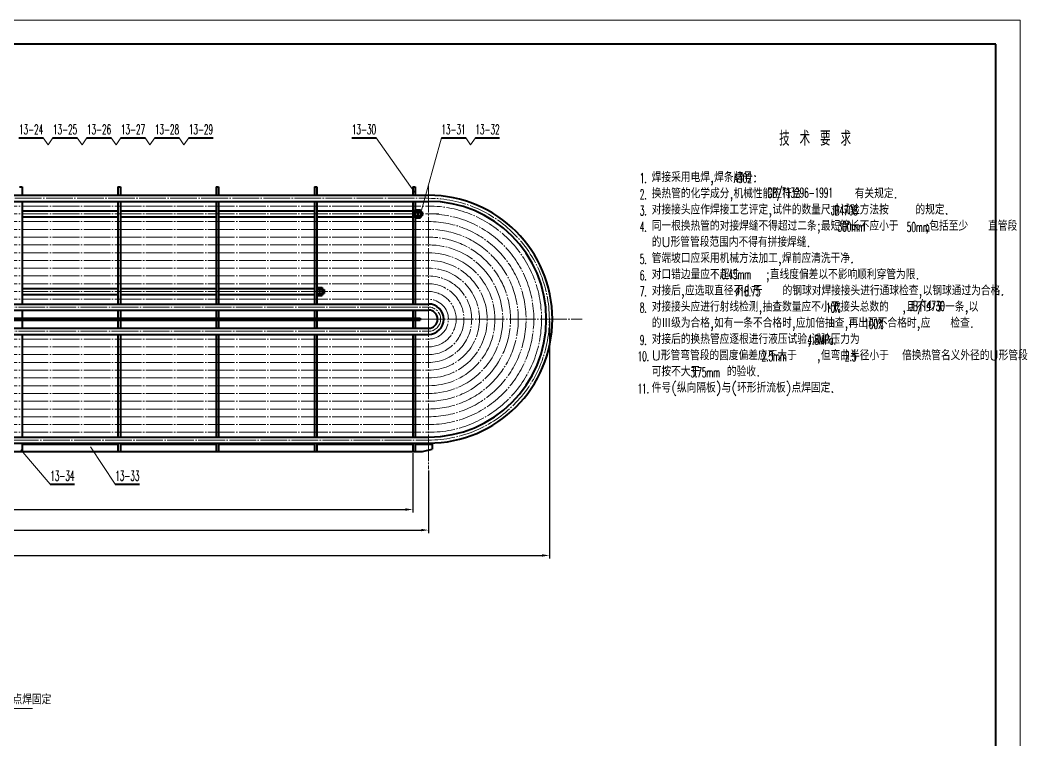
# Model space of a CAD drawing. Header units: millimetres. Extents: x 653 to 3278, y 1219 to 2187.
# Drawn here: x 1974.1 to 2386.2, y 1889.8 to 2186.8 of the extents above; entities that cross this region are included whole.
import ezdxf

# ---------------------------------------------------------------- set-up
doc = ezdxf.new("R2010")
doc.units = ezdxf.units.MM
doc.linetypes.add('JIS_08_11', pattern=[12.8, 11, -0.6, 0.6, -0.6])
for name, color, linetype, lineweight in [('图层1', 1, 'Continuous', 40), ('图层2', 4, 'JIS_08_11', 20), ('图层3', 2, 'Continuous', 20)]:
    doc.layers.add(name, color=color, linetype=linetype, lineweight=lineweight)
doc.styles.get("Standard").update_dxf_attribs({"font": 'romans.shx', "width": 0.55, "height": 4, "bigfont": 'gbcbig.shx'})
doc.styles.add('数字', font='romans.shx', dxfattribs={"width": 0.55, "height": 4, "bigfont": 'gbcbig.shx'})
doc.styles.add('样式 1', font='romans.shx', dxfattribs={"height": 4, "bigfont": 'gbcbig.shx'})
doc.styles.add('样式 2', font='romans.shx', dxfattribs={"width": 0.55, "height": 4, "bigfont": 'gbcbig.shx'})
doc.styles.add('样式 4', font='romans.shx', dxfattribs={"height": 6, "bigfont": 'gbcbig.shx'})
doc.dimstyles.new('副本 ISO-25', dxfattribs={"dimtxt": 4, "dimasz": 3, "dimexe": 1.25, "dimexo": 0.625, "dimgap": 1.25, "dimtad": 1, "dimdec": 1, "dimtxsty": 'Standard', "dimcen": 2.5, "dimazin": 2, "dimtfac": 1, "dimtdec": 1, "dimtmove": 0, "dimatfit": 3, "dimfxl": 1, "dimarcsym": 0})

# ---------------------------------------------------------------- blocks, each defined once
blk = doc.blocks.new('*D372')
at = {"layer": 'Defpoints', "color": 0}
for p in [(2135.95, 2008.98), (1690.45, 1985.13), (2135.95, 1985.13)]:
    blk.add_point(p, dxfattribs=at)
at = {"layer": '图层3', "color": 0, "lineweight": -2}
for p, q in [((2135.95, 2008.36), (2135.95, 1983.88)), ((1690.45, 1985.76), (1690.45, 1986.38)), ((1693.45, 1985.13), (2132.95, 1985.13))]:
    blk.add_line(p, q, dxfattribs=at)
at = {"layer": '图层3', "color": 0}
for points in [[(1693.45, 1985.63), (1693.45, 1984.63), (1690.45, 1985.13)], [(2132.95, 1985.63), (2132.95, 1984.63), (2135.95, 1985.13)]]:
    blk.add_solid(points, dxfattribs=at)
at = {"layer": '图层3', "color": 0, "insert": (1913.2, 1988.38), "char_height": 4, "attachment_point": 5}
blk.add_mtext('11x405=4455', dxfattribs=at)
blk = doc.blocks.new('*D373')
at = {"layer": 'Defpoints', "color": 0}
for p in [(2142.45, 2001.81), (1641.95, 1976.67), (2142.45, 1976.67)]:
    blk.add_point(p, dxfattribs=at)
at = {"layer": '图层3', "color": 0, "lineweight": -2}
for p, q in [((2142.45, 2001.18), (2142.45, 1975.42)), ((1641.95, 1977.3), (1641.95, 1977.92)), ((1644.95, 1976.67), (2139.45, 1976.67))]:
    blk.add_line(p, q, dxfattribs=at)
at = {"layer": '图层3', "color": 0}
for points in [[(1644.95, 1977.17), (1644.95, 1976.17), (1641.95, 1976.67)], [(2139.45, 1977.17), (2139.45, 1976.17), (2142.45, 1976.67)]]:
    blk.add_solid(points, dxfattribs=at)
at = {"layer": '图层3', "color": 0, "insert": (1910.94, 1979.92), "char_height": 4, "attachment_point": 5}
blk.add_mtext('5005', dxfattribs=at)
blk = doc.blocks.new('*D374')
at = {"layer": 'Defpoints', "color": 0}
for p in [(2192.25, 2063.53), (1629.45, 2008.63), (2192.25, 1966.22)]:
    blk.add_point(p, dxfattribs=at)
at = {"layer": '图层3', "color": 0, "lineweight": -2}
for p, q in [((2192.25, 2062.91), (2192.25, 1964.97)), ((1629.45, 2008.01), (1629.45, 1964.97)), ((1632.45, 1966.22), (2189.25, 1966.22))]:
    blk.add_line(p, q, dxfattribs=at)
at = {"layer": '图层3', "color": 0}
for points in [[(1632.45, 1966.72), (1632.45, 1965.72), (1629.45, 1966.22)], [(2189.25, 1966.72), (2189.25, 1965.72), (2192.25, 1966.22)]]:
    blk.add_solid(points, dxfattribs=at)
at = {"layer": '图层3', "color": 0, "insert": (1910.85, 1969.47), "char_height": 4, "attachment_point": 5}
blk.add_mtext('5628', dxfattribs=at)

msp = doc.modelspace()

# ---------------------------------------------------------------- linework, layer by layer
at = {"layer": '图层1'}
for p, q in [((2376.225, 2176.779), (1570.225, 2176.779)), ((2376.225, 1602.779), (2376.225, 2176.779)), ((1973.671, 2138.277), (1983.671, 2138.277)), ((1987.671, 2138.277), (1997.671, 2138.277)), ((2001.671, 2138.277), (2011.671, 2138.277)), ((2015.671, 2138.277), (2025.671, 2138.277)), ((2029.671, 2138.277), (2039.671, 2138.277)), ((2043.671, 2138.277), (2053.671, 2138.277)), ((2110.855, 2138.277), (2120.855, 2138.277)), ((2147.774, 2138.277), (2157.774, 2138.277)), ((2161.774, 2138.277), (2171.774, 2138.277)), ((1629.453, 2114.584), (2142.453, 2114.584)), ((1973.953, 2118.084), (1974.953, 2118.084)), ((1974.953, 2118.084), (1974.953, 2114.584)), ((2014.453, 2118.084), (2014.453, 2114.584)), ((2014.453, 2118.084), (2015.453, 2118.084)), ((2015.453, 2118.084), (2015.453, 2114.584)), ((2054.953, 2118.084), (2054.953, 2114.584)), ((2054.953, 2118.084), (2055.953, 2118.084)), ((2055.953, 2118.084), (2055.953, 2114.584)), ((2095.453, 2118.084), (2095.453, 2114.584)), ((2095.453, 2118.084), (2096.453, 2118.084)), ((2096.453, 2118.084), (2096.453, 2114.584)), ((2135.953, 2118.084), (2136.953, 2118.084)), ((2135.953, 2118.084), (2135.953, 2114.584)), ((2136.953, 2118.084), (2136.953, 2114.584)), ((1629.453, 2112.084), (2142.453, 2112.084)), ((1974.953, 2112.084), (1974.953, 2069.784)), ((2014.453, 2112.084), (2014.453, 2069.784)), ((2015.453, 2112.084), (2015.453, 2069.784)), ((2054.953, 2112.084), (2054.953, 2069.784)), ((2055.953, 2112.084), (2055.953, 2069.784)), ((2095.453, 2112.084), (2095.453, 2069.784)), ((2096.453, 2112.084), (2096.453, 2069.784)), ((2135.953, 2112.084), (2135.953, 2069.784)), ((2136.953, 2112.084), (2136.953, 2069.784)), ((1974.953, 2108.184), (2014.453, 2108.184)), ((2015.453, 2108.184), (2054.953, 2108.184)), ((2055.953, 2108.184), (2095.453, 2108.184)), ((2096.453, 2108.184), (2135.953, 2108.184)), ((2136.953, 2108.534), (2139.113, 2108.535)), ((2136.953, 2108.534), (2139.113, 2108.534)), ((2136.953, 2105.334), (2136.953, 2108.534)), ((2136.953, 2107.734), (2139.903, 2107.735)), ((2136.953, 2106.134), (2139.904, 2106.134)), ((2138.033, 2108.534), (2138.033, 2105.334)), ((2139.113, 2108.535), (2139.113, 2105.334)), ((2139.903, 2107.735), (2139.904, 2106.134)), ((1974.953, 2105.684), (2014.453, 2105.684)), ((2015.453, 2105.684), (2054.953, 2105.684)), ((2055.953, 2105.684), (2095.453, 2105.684)), ((2096.453, 2105.684), (2135.953, 2105.684)), ((2136.953, 2105.334), (2139.113, 2105.334)), ((2136.953, 2105.334), (2139.113, 2105.334)), ((1974.953, 2076.184), (2014.453, 2076.184)), ((1974.953, 2073.684), (2014.453, 2073.684)), ((2015.453, 2076.184), (2054.953, 2076.184)), ((2015.453, 2073.684), (2054.953, 2073.684)), ((2055.953, 2076.184), (2095.453, 2076.184)), ((2055.953, 2073.684), (2095.453, 2073.684)), ((2096.453, 2076.535), (2098.613, 2076.535)), ((2096.453, 2076.535), (2098.613, 2076.535)), ((2096.453, 2075.735), (2099.403, 2075.736)), ((2096.453, 2074.135), (2099.404, 2074.135)), ((2096.453, 2073.335), (2098.613, 2073.335)), ((2096.453, 2073.335), (2098.613, 2073.335)), ((2097.533, 2076.535), (2097.533, 2073.335)), ((2098.613, 2076.535), (2098.613, 2073.335)), ((2099.403, 2075.735), (2099.404, 2074.135)), ((1629.453, 2069.784), (2142.453, 2069.784)), ((1629.453, 2067.284), (2142.453, 2067.284)), ((1974.953, 2067.284), (1974.953, 2063.934)), ((2014.453, 2067.284), (2014.453, 2063.934)), ((2015.453, 2067.284), (2015.453, 2063.934)), ((2054.953, 2067.284), (2054.953, 2063.934)), ((2055.953, 2067.284), (2055.953, 2063.934)), ((2095.453, 2067.284), (2095.453, 2063.934)), ((2096.453, 2067.284), (2096.453, 2063.934)), ((2135.953, 2067.284), (2135.953, 2063.934)), ((2136.953, 2067.284), (2136.953, 2063.934)), ((1641.553, 2063.934), (2138.953, 2063.934)), ((1641.553, 2063.134), (2138.953, 2063.134)), ((1974.953, 2063.134), (1974.953, 2059.784)), ((2014.453, 2063.134), (2014.453, 2059.784)), ((2015.453, 2063.134), (2015.453, 2059.784)), ((2054.953, 2063.134), (2054.953, 2059.784)), ((2055.953, 2063.134), (2055.953, 2059.784)), ((2095.453, 2063.134), (2095.453, 2059.784)), ((2096.453, 2063.134), (2096.453, 2059.784)), ((2135.953, 2063.134), (2135.953, 2059.784)), ((2136.953, 2063.134), (2136.953, 2059.784)), ((2138.953, 2063.934), (2138.953, 2063.134)), ((1629.453, 2059.784), (2142.453, 2059.784)), ((1629.453, 2057.284), (2142.453, 2057.284)), ((1974.953, 2057.284), (1974.953, 2014.984)), ((2014.453, 2057.284), (2014.453, 2014.984)), ((2015.453, 2057.284), (2015.453, 2014.984)), ((2054.953, 2057.284), (2054.953, 2014.984)), ((2055.953, 2057.284), (2055.953, 2014.984)), ((2095.453, 2057.284), (2095.453, 2014.984)), ((2096.453, 2057.284), (2096.453, 2014.984)), ((2135.953, 2057.284), (2135.953, 2014.984)), ((2136.953, 2057.284), (2136.953, 2014.984)), ((1629.453, 2014.984), (2142.453, 2014.984)), ((1629.453, 2012.484), (2142.453, 2012.484)), ((1974.953, 2012.484), (1974.953, 2008.984)), ((1974.953, 2011.984), (2014.453, 2011.984)), ((2014.453, 2012.484), (2014.453, 2008.984)), ((2015.453, 2012.484), (2015.453, 2008.984)), ((2015.453, 2011.984), (2054.953, 2011.984)), ((2054.953, 2012.484), (2054.953, 2008.984)), ((2055.953, 2012.484), (2055.953, 2008.984)), ((2055.953, 2011.984), (2095.453, 2011.984)), ((2095.453, 2012.484), (2095.453, 2008.984)), ((2096.453, 2012.484), (2096.453, 2008.984)), ((2096.453, 2011.984), (2135.953, 2011.984)), ((2135.953, 2012.484), (2135.953, 2008.984)), ((2136.953, 2012.484), (2136.953, 2008.984)), ((2136.953, 2011.984), (2143.953, 2011.984)), ((2143.953, 2011.984), (2143.953, 2010.056)), ((1645.953, 2008.984), (2139.953, 2008.984)), ((2139.953, 2008.984), (2143.953, 2010.056)), ((1986.56, 1995.575), (1996.56, 1995.575)), ((2013.336, 1995.575), (2023.336, 1995.575))]:
    msp.add_line(p, q, dxfattribs=at)
for radius in [51.05, 48.55, 6.25, 3.75]:
    msp.add_arc((2142.453, 2063.534), radius, 270, 90, dxfattribs=at)
at = {"layer": '图层2'}
for p, q in [((2142.453, 2118.434), (2142.453, 2001.807)), ((1626.424, 2113.334), (2142.453, 2113.334)), ((1641.953, 2110.134), (2142.453, 2110.134)), ((1641.953, 2106.934), (2146.692, 2106.934)), ((1641.953, 2103.734), (2142.453, 2103.734)), ((1641.953, 2100.534), (2142.453, 2100.534)), ((1641.953, 2097.334), (2142.453, 2097.334)), ((1641.953, 2094.134), (2142.453, 2094.134)), ((1641.953, 2090.934), (2142.453, 2090.934)), ((1641.953, 2087.734), (2142.453, 2087.734)), ((1641.953, 2084.534), (2142.453, 2084.534)), ((1641.953, 2081.334), (2142.453, 2081.334)), ((1641.953, 2078.134), (2142.453, 2078.134)), ((1641.953, 2074.934), (2142.453, 2074.934)), ((1641.953, 2071.734), (2142.453, 2071.734)), ((1627.871, 2068.534), (2142.453, 2068.534)), ((1625.24, 2063.534), (2205.759, 2063.534)), ((1627.871, 2058.534), (2142.453, 2058.534)), ((1641.953, 2055.334), (2142.453, 2055.334)), ((1641.953, 2052.134), (2142.453, 2052.134)), ((1641.953, 2048.934), (2142.453, 2048.934)), ((1641.953, 2045.734), (2142.453, 2045.734)), ((1641.953, 2042.534), (2142.453, 2042.534)), ((1641.953, 2039.334), (2142.453, 2039.334)), ((1641.953, 2036.134), (2142.453, 2036.134)), ((1641.953, 2032.934), (2142.453, 2032.934)), ((1641.953, 2029.734), (2142.453, 2029.734)), ((1641.953, 2026.534), (2142.453, 2026.534)), ((1641.953, 2023.334), (2142.453, 2023.334)), ((1641.953, 2020.134), (2142.453, 2020.134)), ((1641.953, 2016.934), (2142.453, 2016.934)), ((1625.184, 2013.734), (2142.453, 2013.734))]:
    msp.add_line(p, q, dxfattribs=at)
for radius in [49.8, 46.6, 43.4, 40.2, 37, 33.8, 30.6, 27.4, 24.2, 21, 17.8, 14.6, 11.4, 8.2, 5]:
    msp.add_arc((2142.453, 2063.534), radius, 270, 90, dxfattribs=at)
at = {"layer": '图层3'}
for p, q in [((2386.225, 2186.779), (1545.225, 2186.779)), ((2386.225, 1592.779), (2386.225, 2186.779)), ((1983.671, 2138.277), (1985.671, 2135.41)), ((1987.671, 2138.277), (1985.671, 2135.41)), ((1997.671, 2138.277), (1999.671, 2135.41)), ((2001.671, 2138.277), (1999.671, 2135.41)), ((2011.671, 2138.277), (2013.671, 2135.41)), ((2015.671, 2138.277), (2013.671, 2135.41)), ((2025.671, 2138.277), (2027.671, 2135.41)), ((2029.671, 2138.277), (2027.671, 2135.41)), ((2039.671, 2138.277), (2041.671, 2135.41)), ((2043.671, 2138.277), (2041.671, 2135.41)), ((2120.855, 2138.277), (2136.644, 2115.926)), ((2147.774, 2138.277), (2139.113, 2106.934)), ((2157.774, 2138.277), (2159.774, 2135.41)), ((2157.774, 2138.277), (2159.774, 2135.41)), ((2161.774, 2138.277), (2159.774, 2135.41)), ((1986.56, 1995.575), (1974.494, 2009.726)), ((2013.336, 1995.575), (2003.096, 2010.964)), ((1956.709, 1903.115), (1979.264, 1903.115))]:
    msp.add_line(p, q, dxfattribs=at)

# ---------------------------------------------------------------- texts
for s, insert, char_height, width, attachment_point, style in [('13-24', (1973.671, 2143.702), 4, 10, 1, '样式 2'), ('13-25', (1987.671, 2143.702), 4, 10, 1, '样式 2'), ('13-26', (2001.671, 2143.702), 4, 10, 1, '样式 2'), ('13-27', (2015.671, 2143.702), 4, 10, 1, '样式 2'), ('13-28', (2029.671, 2143.702), 4, 10, 1, '样式 2'), ('13-29', (2043.671, 2143.702), 4, 10, 1, '样式 2'), ('13-30', (2110.855, 2143.702), 4, 10, 1, '样式 2'), ('13-31', (2147.774, 2143.702), 4, 10, 1, '样式 2'), ('13-32', (2161.774, 2143.702), 4, 10, 1, '样式 2'), ('技 术 要 求', (2286.968, 2140.991), 6, 77.61389, 1, '样式 4'), ('1.\\P2.\\P3.\\P4.\\P\\P5.\\P6.\\P7.\\P8.\\P\\P9.\\P10.\\P\\P11.', (2230.961, 2078.285), 4, 14.38626, 5, '数字'), ('焊接采用电焊,焊条牌号:\\P换热管的化学成分,机械性能应符合        有关规定.\\P对接接头应作焊接工艺评定,试件的数量尺寸试验方法按    的规定.\\P同一根换热管的对接焊缝不得超过二条;最短管长不应小于    ;包括至少   直管段\\P的U形管管段范围内不得有拼接焊缝.\\P管端坡口应采用机械方法加工,焊前应清洗干净.\\P对口错边量应不超过    ;直线度偏差以不影响顺利穿管为限.\\P对接后,应选取直径不小于   的钢球对焊接接头进行通球检查,以钢球通过为合格.\\P对接接头应进行射线检测,抽查数量应不小于接头总数的  ,且不少于一条,以      \\P的Ⅲ级为合格,如有一条不合格时,应加倍抽查,再出现不合格时,应   检查.\\P对接后的换热管应逐根进行液压试验,试验压力为\\PU形管弯管段的圆度偏差应不大于   ,但弯曲半径小于  倍换热管名义外径的U形管段\\P可按不大于    的验收.\\P件号(纵向隔板)与(环形折流板)点焊固定.', (2234.447, 2124.014), 4, 194.6, 1, '样式 1'), ('A302', (2268.349, 2123.694), 4, 6.68135, 1, '数字'), ('GB/T13296-1991', (2295.664, 2114.976), 4, 26.37327, 5, '数字'), ('JB4708', (2313.855, 2108.343), 4, 20.4268, 5, '数字'), ('300mm', (2311.062, 2103.597), 4, 8.35034, 1, '数字'), ('50mm', (2339.557, 2103.481), 4, 4.73318, 1, '数字'), ('0.45mm', (2263.185, 2083.985), 4, 10.49134, 1, '数字'), ('%%c18.75', (2268.863, 2076.951), 4, 12.48338, 1, '数字'), ('10%', (2306.277, 2070.32), 4, 10.49134, 1, '数字'), ('JB/T4730', (2347.947, 2068.328), 4, 26.37327, 5, '数字'), ('100%', (2322.078, 2063.495), 4, 8.26699, 1, '数字'), ('4.8MPa.', (2298.644, 2057.064), 4, 16.03556, 1, '数字'), ('2.5mm', (2279.74, 2050.244), 4, 5.91475, 1, '数字'), ('2.5', (2314.09, 2050.311), 4, 3.97749, 1, '数字'), ('3.75mm', (2250.382, 2043.621), 4, 8.90311, 1, '数字'), ('13-34', (1986.56, 2001), 4, 10, 1, '样式 2'), ('13-33', (2013.336, 2001), 4, 10, 1, '样式 2'), ('组焊后点焊固定', (1959.001, 1906.874), 4, 28.27818, 4, '样式 1')]:
    msp.add_mtext(s, dxfattribs=dict(at, insert=insert, char_height=char_height, width=width, attachment_point=attachment_point, style=style))

# ---------------------------------------------------------------- dimensions: what is measured, and where the dimension line sits
for base, p1, p2, text, picture, middle in [((2192.253, 1966.22), (1629.453, 2008.634), (2192.253, 2063.534), '5628', '*D374', (1910.853, 1969.47)), ((2135.953, 1985.132), (1690.453, 1985.132), (2135.953, 2008.984), '11x405=4455', '*D372', (1913.203, 1988.382))]:
    dim = msp.add_linear_dim(base=base, p1=p1, p2=p2, text=text, dimstyle='副本 ISO-25', dxfattribs=at)
    dim.commit()
    dim.dimension.update_dxf_attribs({"geometry": picture, "text_midpoint": middle})
dim = msp.add_linear_dim(base=(2142.453, 1976.671), p1=(1641.953, 1976.671), p2=(2142.453, 2001.807), text='5005', dimstyle='副本 ISO-25', dxfattribs=at)
dim.commit()
dim.dimension.update_dxf_attribs({"geometry": '*D373', "text_midpoint": (1910.941, 1976.671), "dimtype": 160})

doc.saveas('drawing.dxf')
